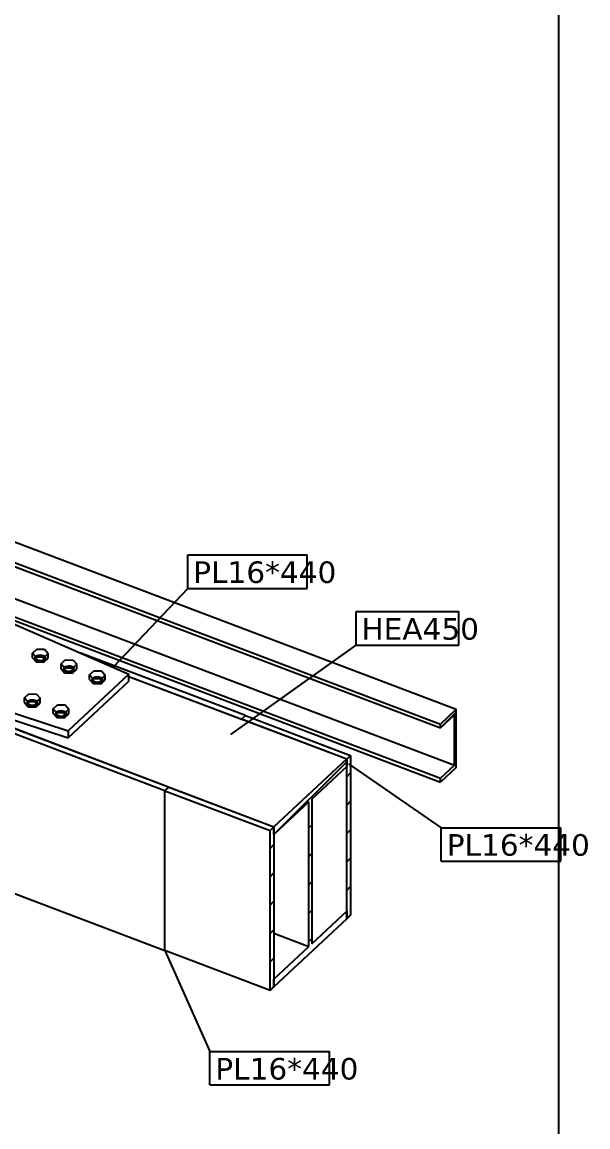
# Model space of a CAD drawing. Header units: millimetres. Extents: x 15962 to 71432, y 9666 to 72266.
# Drawn here: x 65434 to 66687, y 32868 to 35315 of the extents above; entities that cross this region are included whole.
import ezdxf

# ---------------------------------------------------------------- set-up
doc = ezdxf.new("R2010")
doc.units = ezdxf.units.MM
doc.header["$LTSCALE"] = 2
doc.styles.add('Arial Narrow', font='verdana.ttf', dxfattribs={"height": 0.2})

msp = doc.modelspace()

# ---------------------------------------------------------------- hatches: boundary and pattern name
at = {"linetype": 'Continuous'}
h = msp.add_hatch(dxfattribs=at)
h.set_pattern_fill('', scale=14, style=0, pattern_type=0)
h.set_pattern_definition([(45, (66360.353, 33752.027), (-31.431, 31.431), [])])
h.paths.add_polyline_path([(66360.3529, 33760.4676), (66360.3529, 33752.0271), (66391.2476, 33780.8731), (66391.2476, 33669.137), (66360.3529, 33640.291), (66360.3529, 33631.8505), (66395.2774, 33664.459), (66395.2774, 33793.0761)])
h = msp.add_hatch(dxfattribs=at)
h.set_pattern_fill('', scale=14, style=0, pattern_type=0)
h.set_pattern_definition([(45, (65991.4, 33515.66), (-31.431, 31.431), [])])
h.paths.add_polyline_path([(65991.3988, 33532.5399), (65991.3988, 33515.6589), (66068.9042, 33588.0246), (66068.9042, 33268.0896), (65991.3988, 33195.7239), (65991.3988, 33178.8429), (66152.5886, 33329.3435), (66152.5886, 33346.2245), (66075.0832, 33273.8588), (66075.0832, 33593.7938), (66152.5886, 33666.1595), (66152.5886, 33683.0405)])
h = msp.add_hatch(dxfattribs=at)
h.set_pattern_fill('', scale=14, style=0, pattern_type=0)
h.set_pattern_definition([(45, (66152.54, 33329.297), (-31.431, 31.431), [])])
h.paths.add_polyline_path([(66152.5393, 33682.9944), (66152.5393, 33329.2974), (66161.1361, 33337.3241), (66161.1361, 33691.0211)])
h = msp.add_hatch(dxfattribs=at)
h.set_pattern_fill('', scale=14, style=0, pattern_type=0)
h.set_pattern_definition([(45, (65982.8, 33170.816), (-31.431, 31.431), [])])
h.paths.add_polyline_path([(65982.8019, 33524.5132), (65982.8019, 33170.8162), (65991.3987, 33178.8429), (65991.3987, 33532.5399)])

# ---------------------------------------------------------------- linework, layer by layer
at = {"color": 2, "linetype": 'Continuous'}
for p, q in [((65015.197, 34316.0491), (66395.2774, 33793.0761)), ((65015.197, 34270.2062), (66360.3529, 33760.4676)), ((65158.9409, 34207.2948), (66360.3529, 33752.0271)), ((65047.6137, 34141.8271), (65670.3888, 33870.8667)), ((65165.1649, 34133.7535), (66391.2476, 33669.137)), ((65137.1322, 34103.823), (66360.3529, 33640.291)), ((65270.6589, 34044.7834), (66360.3529, 33631.8505)), ((64866.8596, 33963.8604), (65536.0639, 33745.4496)), ((65749.6463, 33612.8661), (64864.0853, 33948.444)), ((64866.8596, 33948.5871), (65536.0639, 33730.1763)), ((65928.1913, 33779.2941), (65561.377, 33918.2961)), ((65758.2431, 33620.8928), (65058.7949, 33885.9444)), ((65058.7953, 33885.9443), (65991.3988, 33532.5399)), ((65670.3888, 33870.8667), (65536.0639, 33745.4496)), ((65536.0639, 33730.1763), (65670.3888, 33855.5934)), ((65670.3888, 33855.5934), (65670.3888, 33870.8667)), ((65670.3888, 33865.7671), (66152.5886, 33683.0405)), ((65670.3888, 33865.7024), (65919.5945, 33771.2674)), ((66360.3529, 33760.4676), (66395.2774, 33793.0761)), ((66391.2476, 33780.8731), (66360.3529, 33752.0271)), ((66391.2476, 33669.137), (66391.2476, 33780.8731)), ((66395.2774, 33664.459), (66395.2774, 33793.0761)), ((65919.5945, 33771.2674), (65928.1913, 33779.2941)), ((65919.5945, 33771.2674), (65928.1913, 33779.2941)), ((66152.5393, 33682.9944), (65919.5945, 33771.2674)), ((65928.1913, 33779.2941), (66161.1361, 33691.0211)), ((66360.3529, 33752.0271), (66360.3529, 33760.4676)), ((65536.0639, 33745.4496), (65536.0639, 33730.1763)), ((65991.3988, 33532.5399), (66152.5886, 33683.0405)), ((66152.5393, 33682.9944), (66161.1361, 33691.0211)), ((66152.5393, 33329.2974), (66152.5393, 33682.9944)), ((66152.5886, 33683.0405), (66152.5886, 33666.1595)), ((66161.1361, 33691.0211), (66161.1361, 33337.3241)), ((66152.5886, 33666.1595), (66075.0832, 33593.7938)), ((66360.3529, 33640.291), (66391.2476, 33669.137)), ((66395.2774, 33664.459), (66360.3529, 33631.8505)), ((66360.3529, 33631.8505), (66360.3529, 33640.291)), ((65749.6463, 33612.8661), (65758.2431, 33620.8928)), ((65749.6463, 33259.169), (65749.6463, 33612.8661)), ((65749.8572, 33612.7862), (65758.454, 33620.8129)), ((65749.8572, 33259.0891), (65749.8572, 33612.7862)), ((65749.8572, 33612.7862), (65982.8019, 33524.5132)), ((65758.2431, 33620.616), (65758.2431, 33620.8928)), ((65758.454, 33620.8129), (65991.3987, 33532.5399)), ((64864.0853, 33594.747), (65749.6463, 33259.169)), ((66068.9042, 33588.0246), (65991.3988, 33515.6589)), ((66068.9042, 33268.0896), (66068.9042, 33588.0246)), ((66075.0832, 33593.7938), (66075.0832, 33273.8588)), ((65982.8019, 33524.5132), (65991.3987, 33532.5399)), ((65982.8019, 33170.8162), (65982.8019, 33524.5132)), ((65991.3987, 33532.5399), (65991.3987, 33178.8429)), ((65991.3988, 33515.6589), (65991.3988, 33532.5399)), ((66075.0832, 33273.8588), (66152.5886, 33346.2245)), ((66152.5886, 33346.2245), (66152.5886, 33329.3435)), ((66152.5886, 33329.3435), (65991.3988, 33178.8429)), ((66161.1361, 33337.3241), (66152.5393, 33329.2974)), ((65991.3987, 33297.4598), (66068.9042, 33268.0896)), ((65991.3988, 33195.7239), (66068.9042, 33268.0896)), ((65749.6463, 33259.169), (65749.8572, 33259.3659)), ((65982.8019, 33170.8162), (65749.8572, 33259.0891)), ((65991.3988, 33178.8429), (65991.3988, 33195.7239)), ((65991.3987, 33178.8429), (65982.8019, 33170.8162))]:
    msp.add_line(p, q, dxfattribs=at)
at = {"color": 7, "linetype": 'Continuous'}
for p, q in [((65800.6921, 34134.8299), (66065.3171, 34134.8299)), ((65800.6921, 34060.8299), (65800.6921, 34134.8299)), ((66065.3171, 34060.8299), (66065.3171, 34134.8299)), ((65636.8444, 33887.6299), (65800.6921, 34060.8299)), ((65800.6921, 34060.8299), (66065.3171, 34060.8299)), ((66173.2317, 34009.2822), (66401.2356, 34009.2822)), ((66173.2317, 33935.2822), (66173.2317, 34009.2822)), ((66401.2356, 33935.2822), (66401.2356, 34009.2822)), ((65896.1616, 33737.2942), (66173.2317, 33935.2822)), ((66173.2317, 33935.2822), (66401.2356, 33935.2822)), ((65456.7928, 33917.608), (65466.0991, 33926.2972)), ((65456.7928, 33906.9971), (65456.7928, 33917.608)), ((65464.7905, 33908.4695), (65456.7928, 33917.608)), ((65456.7928, 33906.9971), (65464.7905, 33897.8586)), ((65462.6183, 33906.1301), (65462.9631, 33908.2604)), ((65463.397, 33904.0407), (65462.6183, 33906.1301)), ((65462.9631, 33908.2604), (65464.3978, 33910.2231)), ((65465.2231, 33902.1967), (65463.397, 33904.0407)), ((65464.1063, 33906.8072), (65465.6629, 33909.7437)), ((65465.2267, 33903.8011), (65464.1063, 33906.8072)), ((65464.3978, 33910.2231), (65466.7819, 33911.826)), ((65464.7905, 33897.8586), (65464.7905, 33908.4695)), ((65482.0946, 33908.0201), (65464.7905, 33908.4695)), ((65468.7238, 33901.531), (65465.2267, 33903.8011)), ((65465.6629, 33909.7437), (65469.4793, 33911.8239)), ((65466.0991, 33926.2972), (65483.4031, 33925.8478)), ((65466.7819, 33911.826), (65469.8821, 33912.9122)), ((65469.4793, 33911.8239), (65474.533, 33912.4903)), ((65469.8821, 33912.9122), (65473.3948, 33913.3754)), ((65473.3948, 33913.3754), (65476.9762, 33913.1703)), ((65474.533, 33912.4903), (65479.4698, 33911.5644)), ((65476.9762, 33913.1703), (65480.2758, 33912.3169)), ((65482.5307, 33903.3517), (65478.7143, 33901.2716)), ((65479.4698, 33911.5644), (65482.9669, 33909.2943)), ((65480.2758, 33912.3169), (65482.9705, 33910.8988)), ((65491.4009, 33916.7092), (65482.0946, 33908.0201)), ((65482.0946, 33897.4092), (65482.0946, 33908.0201)), ((65482.0946, 33897.4092), (65491.4009, 33906.0983)), ((65484.0873, 33906.2883), (65482.5307, 33903.3517)), ((65482.9669, 33909.2943), (65484.0873, 33906.2883)), ((65482.9705, 33910.8988), (65484.7966, 33909.0548)), ((65483.4031, 33925.8478), (65491.4009, 33916.7092)), ((65485.2305, 33904.835), (65483.7958, 33902.8724)), ((65484.7966, 33909.0548), (65485.5754, 33906.9653)), ((65485.5754, 33906.9653), (65485.2305, 33904.835)), ((65491.4009, 33906.0983), (65491.4009, 33916.7092)), ((65464.7905, 33897.8586), (65482.0946, 33897.4092)), ((65467.9179, 33900.7785), (65465.2231, 33902.1967)), ((65471.2175, 33899.9252), (65467.9179, 33900.7785)), ((65473.6606, 33900.6052), (65468.7238, 33901.531)), ((65474.7989, 33899.72), (65471.2175, 33899.9252)), ((65478.7143, 33901.2716), (65473.6606, 33900.6052)), ((65478.3116, 33900.1832), (65474.7989, 33899.72)), ((65481.4117, 33901.2695), (65478.3116, 33900.1832)), ((65483.7958, 33902.8724), (65481.4117, 33901.2695)), ((65520.0472, 33893.6382), (65529.3535, 33902.3273)), ((65520.0472, 33883.0273), (65520.0472, 33893.6382)), ((65528.0449, 33884.4996), (65520.0472, 33893.6382)), ((65520.0472, 33883.0273), (65528.0449, 33873.8887)), ((65525.8726, 33882.1603), (65526.2175, 33884.2906)), ((65526.6514, 33880.0708), (65525.8726, 33882.1603)), ((65526.2175, 33884.2906), (65527.6522, 33886.2533)), ((65528.4775, 33878.2268), (65526.6514, 33880.0708)), ((65527.3607, 33882.8373), (65528.9173, 33885.7739)), ((65528.4811, 33879.8313), (65527.3607, 33882.8373)), ((65527.6522, 33886.2533), (65530.0363, 33887.8561)), ((65528.0449, 33873.8887), (65528.0449, 33884.4996)), ((65545.3489, 33884.0502), (65528.0449, 33884.4996)), ((65531.9782, 33877.5612), (65528.4811, 33879.8313)), ((65528.9173, 33885.7739), (65532.7337, 33887.854)), ((65529.3535, 33902.3273), (65546.6575, 33901.8779)), ((65530.0363, 33887.8561), (65533.1364, 33888.9424)), ((65532.7337, 33887.854), (65537.7874, 33888.5204)), ((65533.1364, 33888.9424), (65536.6491, 33889.4056)), ((65536.6491, 33889.4056), (65540.2306, 33889.2005)), ((65537.7874, 33888.5204), (65542.7242, 33887.5946)), ((65540.2306, 33889.2005), (65543.5301, 33888.3471)), ((65545.7851, 33879.3819), (65541.9687, 33877.3017)), ((65542.7242, 33887.5946), (65546.2213, 33885.3245)), ((65543.5301, 33888.3471), (65546.2249, 33886.9289)), ((65547.0502, 33878.9025), (65544.6661, 33877.2996)), ((65554.6552, 33892.7394), (65545.3489, 33884.0502)), ((65545.3489, 33873.4393), (65545.3489, 33884.0502)), ((65545.3489, 33873.4393), (65554.6552, 33882.1285)), ((65547.3417, 33882.3184), (65545.7851, 33879.3819)), ((65546.2213, 33885.3245), (65547.3417, 33882.3184)), ((65546.2249, 33886.9289), (65548.051, 33885.0849)), ((65546.6575, 33901.8779), (65554.6552, 33892.7394)), ((65548.4849, 33880.8652), (65547.0502, 33878.9025)), ((65548.051, 33885.0849), (65548.8297, 33882.9955)), ((65548.8297, 33882.9955), (65548.4849, 33880.8652)), ((65554.6552, 33882.1285), (65554.6552, 33892.7394)), ((65528.0449, 33873.8887), (65545.3489, 33873.4393)), ((65531.1722, 33876.8087), (65528.4775, 33878.2268)), ((65534.4718, 33875.9553), (65531.1722, 33876.8087)), ((65536.915, 33876.6353), (65531.9782, 33877.5612)), ((65538.0532, 33875.7502), (65534.4718, 33875.9553)), ((65541.9687, 33877.3017), (65536.915, 33876.6353)), ((65541.566, 33876.2134), (65538.0532, 33875.7502)), ((65544.6661, 33877.2996), (65541.566, 33876.2134)), ((65583.3015, 33869.6683), (65592.6078, 33878.3575)), ((65583.3015, 33859.0574), (65583.3015, 33869.6683)), ((65591.2993, 33860.5298), (65583.3015, 33869.6683)), ((65583.3015, 33859.0574), (65591.2993, 33849.9189)), ((65589.127, 33858.1904), (65589.4719, 33860.3207)), ((65589.9057, 33856.101), (65589.127, 33858.1904)), ((65589.4719, 33860.3207), (65590.9065, 33862.2834)), ((65591.7319, 33854.257), (65589.9057, 33856.101)), ((65590.6151, 33858.8675), (65592.1716, 33861.804)), ((65591.7354, 33855.8614), (65590.6151, 33858.8675)), ((65590.9065, 33862.2834), (65593.2907, 33863.8863)), ((65591.2993, 33849.9189), (65591.2993, 33860.5298)), ((65608.6033, 33860.0804), (65591.2993, 33860.5298)), ((65594.4266, 33852.8388), (65591.7319, 33854.257)), ((65595.2326, 33853.5913), (65591.7354, 33855.8614)), ((65592.1716, 33861.804), (65595.9881, 33863.8842)), ((65592.6078, 33878.3575), (65609.9119, 33877.9081)), ((65593.2907, 33863.8863), (65596.3908, 33864.9725)), ((65595.9881, 33863.8842), (65601.0417, 33864.5506)), ((65596.3908, 33864.9725), (65599.9035, 33865.4357)), ((65599.9035, 33865.4357), (65603.4849, 33865.2306)), ((65601.0417, 33864.5506), (65605.9785, 33863.6247)), ((65603.4849, 33865.2306), (65606.7845, 33864.3772)), ((65609.0395, 33855.412), (65605.223, 33853.3319)), ((65605.9785, 33863.6247), (65609.4757, 33861.3546)), ((65606.7845, 33864.3772), (65609.4792, 33862.9591)), ((65610.3046, 33854.9326), (65607.9205, 33853.3298)), ((65617.9096, 33868.7695), (65608.6033, 33860.0804)), ((65608.6033, 33849.4695), (65608.6033, 33860.0804)), ((65608.6033, 33849.4695), (65617.9096, 33858.1586)), ((65610.596, 33858.3486), (65609.0395, 33855.412)), ((65609.4757, 33861.3546), (65610.596, 33858.3486)), ((65609.4792, 33862.9591), (65611.3054, 33861.1151)), ((65609.9119, 33877.9081), (65617.9096, 33868.7695)), ((65611.7392, 33856.8953), (65610.3046, 33854.9326)), ((65611.3054, 33861.1151), (65612.0841, 33859.0256)), ((65612.0841, 33859.0256), (65611.7392, 33856.8953)), ((65617.9096, 33858.1586), (65617.9096, 33868.7695)), ((65591.2993, 33849.9189), (65608.6033, 33849.4695)), ((65597.7262, 33851.9854), (65594.4266, 33852.8388)), ((65600.1694, 33852.6655), (65595.2326, 33853.5913)), ((65601.3076, 33851.7803), (65597.7262, 33851.9854)), ((65605.223, 33853.3319), (65600.1694, 33852.6655)), ((65604.8203, 33852.2435), (65601.3076, 33851.7803)), ((65607.9205, 33853.3298), (65604.8203, 33852.2435)), ((65439.4522, 33818.3879), (65448.7585, 33827.0771)), ((65439.4522, 33807.777), (65439.4522, 33818.3879)), ((65447.45, 33809.2494), (65439.4522, 33818.3879)), ((65439.4522, 33807.777), (65447.45, 33798.6385)), ((65445.2777, 33806.91), (65445.6226, 33809.0403)), ((65446.0565, 33804.8206), (65445.2777, 33806.91)), ((65445.6226, 33809.0403), (65447.0573, 33811.003)), ((65446.7658, 33807.5871), (65448.3223, 33810.5236)), ((65447.8862, 33804.581), (65446.7658, 33807.5871)), ((65447.0573, 33811.003), (65449.4414, 33812.6059)), ((65447.45, 33798.6385), (65447.45, 33809.2494)), ((65464.754, 33808.8), (65447.45, 33809.2494)), ((65448.3223, 33810.5236), (65452.1388, 33812.6037)), ((65448.7585, 33827.0771), (65466.0626, 33826.6277)), ((65449.4414, 33812.6059), (65452.5415, 33813.6921)), ((65452.1388, 33812.6037), (65457.1925, 33813.2702)), ((65452.5415, 33813.6921), (65456.0542, 33814.1553)), ((65456.0542, 33814.1553), (65459.6356, 33813.9502)), ((65457.1925, 33813.2702), (65462.1293, 33812.3443)), ((65459.6356, 33813.9502), (65462.9352, 33813.0968)), ((65462.1293, 33812.3443), (65465.6264, 33810.0742)), ((65462.9352, 33813.0968), (65465.6299, 33811.6787)), ((65474.0603, 33817.4891), (65464.754, 33808.8)), ((65464.754, 33798.1891), (65464.754, 33808.8)), ((65464.754, 33798.1891), (65474.0603, 33806.8782)), ((65466.7467, 33807.0681), (65465.1902, 33804.1316)), ((65465.6264, 33810.0742), (65466.7467, 33807.0681)), ((65465.6299, 33811.6787), (65467.4561, 33809.8346)), ((65466.0626, 33826.6277), (65474.0603, 33817.4891)), ((65467.89, 33805.6149), (65466.4553, 33803.6522)), ((65467.4561, 33809.8346), (65468.2348, 33807.7452)), ((65468.2348, 33807.7452), (65467.89, 33805.6149)), ((65474.0603, 33806.8782), (65474.0603, 33817.4891)), ((65447.8826, 33802.9765), (65446.0565, 33804.8206)), ((65447.45, 33798.6385), (65464.754, 33798.1891)), ((65450.5773, 33801.5584), (65447.8826, 33802.9765)), ((65451.3833, 33802.3109), (65447.8862, 33804.581)), ((65453.8769, 33800.705), (65450.5773, 33801.5584)), ((65456.3201, 33801.385), (65451.3833, 33802.3109)), ((65457.4583, 33800.4999), (65453.8769, 33800.705)), ((65461.3737, 33802.0515), (65456.3201, 33801.385)), ((65460.971, 33800.9631), (65457.4583, 33800.4999)), ((65464.0712, 33802.0493), (65460.971, 33800.9631)), ((65465.1902, 33804.1316), (65461.3737, 33802.0515)), ((65466.4553, 33803.6522), (65464.0712, 33802.0493)), ((65502.7066, 33794.4181), (65512.0129, 33803.1072)), ((65502.7066, 33783.8071), (65502.7066, 33794.4181)), ((65510.7043, 33785.2795), (65502.7066, 33794.4181)), ((65502.7066, 33783.8071), (65510.7043, 33774.6686)), ((65508.5321, 33782.9402), (65508.8769, 33785.0705)), ((65509.3108, 33780.8507), (65508.5321, 33782.9402)), ((65508.8769, 33785.0705), (65510.3116, 33787.0331)), ((65511.1369, 33779.0067), (65509.3108, 33780.8507)), ((65510.0201, 33783.6172), (65511.5767, 33786.5537)), ((65511.1405, 33780.6112), (65510.0201, 33783.6172)), ((65510.3116, 33787.0331), (65512.6957, 33788.636)), ((65510.7043, 33774.6686), (65510.7043, 33785.2795)), ((65528.0083, 33784.8301), (65510.7043, 33785.2795)), ((65511.5767, 33786.5537), (65515.3931, 33788.6339)), ((65512.0129, 33803.1072), (65529.3169, 33802.6578)), ((65512.6957, 33788.636), (65515.7959, 33789.7222)), ((65515.3931, 33788.6339), (65520.4468, 33789.3003)), ((65515.7959, 33789.7222), (65519.3086, 33790.1855)), ((65519.3086, 33790.1855), (65522.89, 33789.9803)), ((65520.4468, 33789.3003), (65525.3836, 33788.3744)), ((65522.89, 33789.9803), (65526.1896, 33789.1269)), ((65525.3836, 33788.3744), (65528.8807, 33786.1043)), ((65526.1896, 33789.1269), (65528.8843, 33787.7088)), ((65537.3146, 33793.5193), (65528.0083, 33784.8301)), ((65528.0083, 33774.2192), (65528.0083, 33784.8301)), ((65528.0083, 33774.2192), (65537.3146, 33782.9084)), ((65530.0011, 33783.0983), (65528.4445, 33780.1618)), ((65528.8807, 33786.1043), (65530.0011, 33783.0983)), ((65528.8843, 33787.7088), (65530.7104, 33785.8648)), ((65529.3169, 33802.6578), (65537.3146, 33793.5193)), ((65531.1443, 33781.645), (65529.7096, 33779.6824)), ((65530.7104, 33785.8648), (65531.4892, 33783.7754)), ((65531.4892, 33783.7754), (65531.1443, 33781.645)), ((65537.3146, 33782.9084), (65537.3146, 33793.5193)), ((65510.7043, 33774.6686), (65528.0083, 33774.2192)), ((65513.8317, 33777.5886), (65511.1369, 33779.0067)), ((65514.6376, 33778.3411), (65511.1405, 33780.6112)), ((65517.1313, 33776.7352), (65513.8317, 33777.5886)), ((65519.5744, 33777.4152), (65514.6376, 33778.3411)), ((65520.7127, 33776.5301), (65517.1313, 33776.7352)), ((65524.6281, 33778.0816), (65519.5744, 33777.4152)), ((65524.2254, 33776.9933), (65520.7127, 33776.5301)), ((65527.3255, 33778.0795), (65524.2254, 33776.9933)), ((65528.4445, 33780.1618), (65524.6281, 33778.0816)), ((65529.7096, 33779.6824), (65527.3255, 33778.0795)), ((66156.8653, 33672.358), (66362.133, 33530.938)), ((66362.133, 33530.938), (66626.758, 33530.938)), ((66362.133, 33456.938), (66362.133, 33530.938)), ((66626.758, 33456.938), (66626.758, 33530.938)), ((66362.133, 33456.938), (66626.758, 33456.938)), ((65749.8572, 33259.0891), (65849.6314, 33035.3773)), ((65849.6314, 33035.3773), (66114.2564, 33035.3773)), ((65849.6314, 32961.3773), (65849.6314, 33035.3773)), ((66114.2564, 32961.3773), (66114.2564, 33035.3773)), ((65849.6314, 32961.3773), (66114.2564, 32961.3773))]:
    msp.add_line(p, q, dxfattribs=at)
msp.add_lwpolyline([(57629.5979, 47050.6489), (66621.3295, 47050.6489), (66621.3295, 28358.4557), (57629.5979, 28358.4557)], close=True)

# ---------------------------------------------------------------- texts
at = {"color": 96, "style": 'Arial Narrow'}
for s, p in [('PL16*440', (65812.6921, 34072.8299)), ('HEA450', (66185.2317, 33947.2822)), ('PL16*440', (66374.133, 33468.938)), ('PL16*440', (65861.6314, 32973.3773))]:
    msp.add_text(s, height=47.72135, dxfattribs=at).set_placement(p)

doc.saveas('drawing.dxf')
